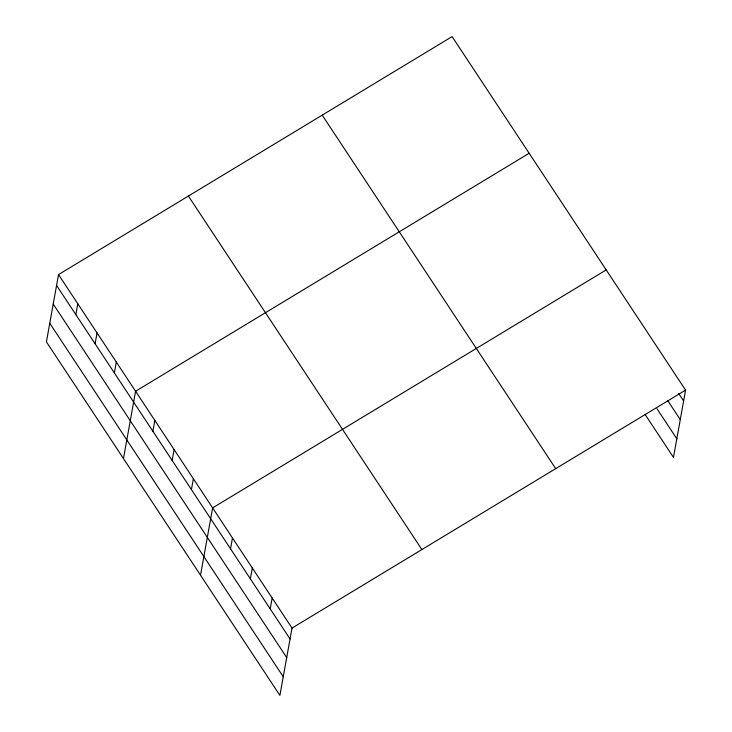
<?xml version="1.0" encoding="UTF-8"?>
<svg xmlns="http://www.w3.org/2000/svg" width="732" height="732" viewBox="0 0 732 732"><rect width="100%" height="100%" fill="white"/><g stroke="black" fill="none" stroke-linecap="round" stroke-linejoin="round"><path stroke-width="1.1" d="M58.523 274.582L46.418 341.89L279.899 695.4L292.013 628.093L58.523 274.582L452.102 36.6L685.582 390.11L673.477 457.418L644.947 414.221M75.835 314.604L77.793 303.753M95.096 343.765L97.054 332.914M114.366 372.936L116.315 362.075M123.47 458.543L135.576 391.245L529.144 153.263M152.887 431.258L154.836 420.406M172.148 460.428L174.106 449.576M191.409 489.589L193.367 478.737M200.513 575.206L212.628 507.898L606.197 269.916M230.516 548.808L232.474 537.947M250.362 578.856L252.32 567.995M270.209 608.905L272.167 598.044M292.013 628.093L685.582 390.11M678.665 393.45L683.633 400.962M667.877 400.816L680.275 419.592M656.979 408.74L676.826 438.788M322.217 115.134L555.707 468.645M188.408 196.048L421.888 549.558M56.574 285.434L290.055 638.954M53.226 304.064L286.706 657.574M49.767 323.26L283.257 676.771"/></g></svg>
